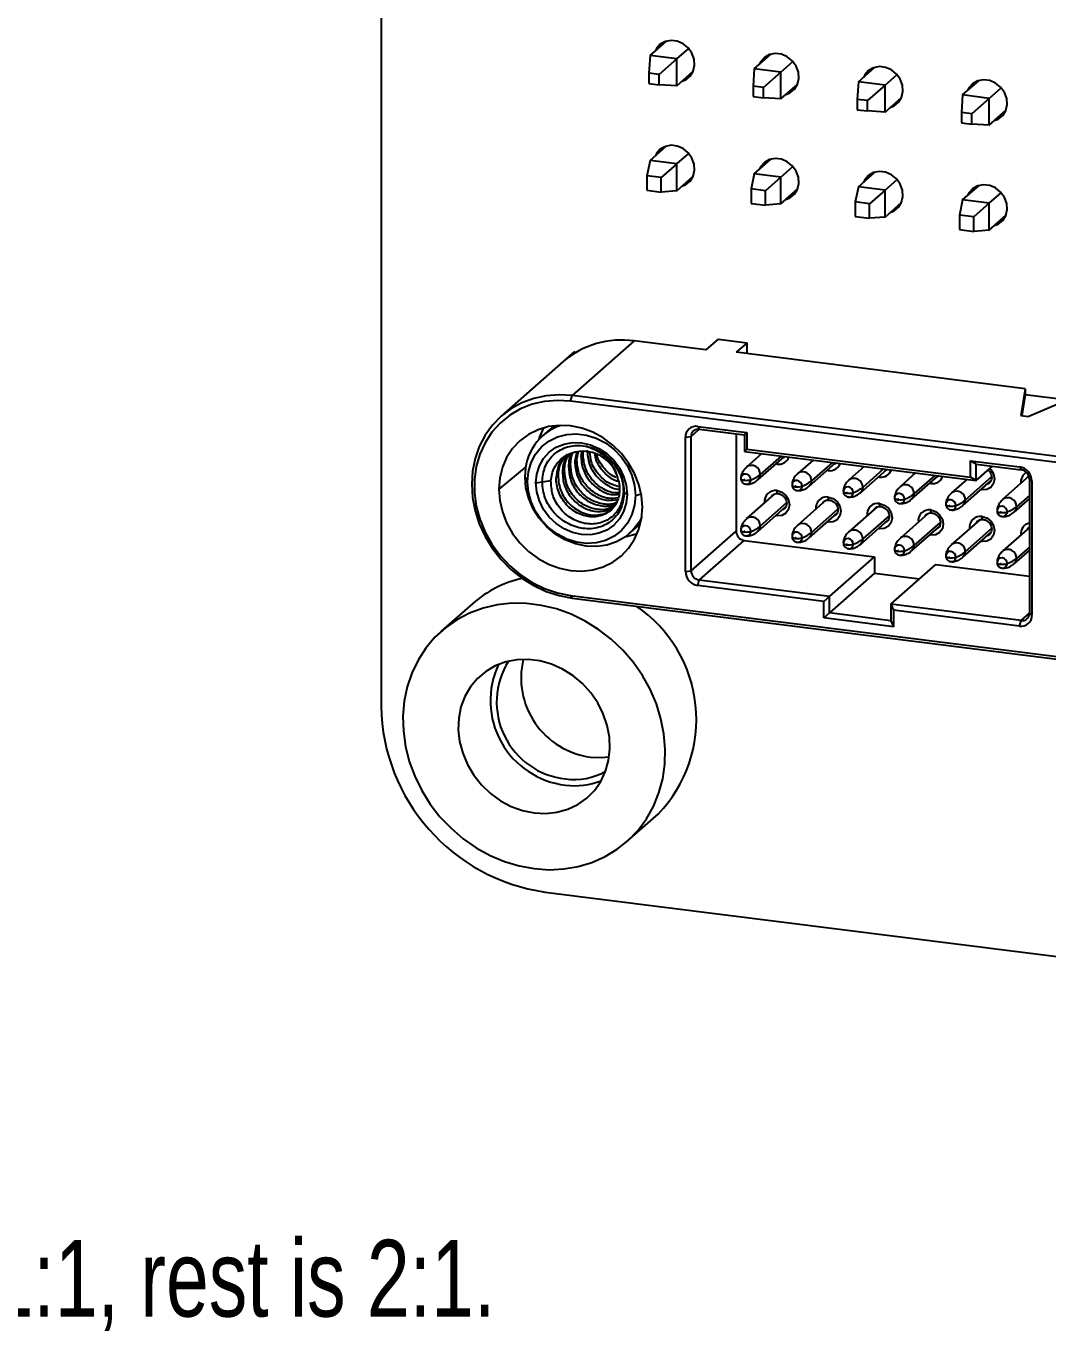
# Model space of a CAD drawing. Header units: millimetres. Extents: x 0 to 205, y 0 to 292.
# Drawn here: x 119.4 to 166, y 67.5 to 127.5 of the extents above; entities that cross this region are included whole.
import ezdxf

# ---------------------------------------------------------------- set-up
doc = ezdxf.new("R2010")
doc.units = ezdxf.units.MM
doc.styles.add('SLDTEXTSTYLE0', font='TXT', dxfattribs={"width": 0.75})

msp = doc.modelspace()

# ---------------------------------------------------------------- linework, layer by layer
at = {"color": 7, "linetype": 'Continuous', "lineweight": 25}
for p, q in [((135.623, 141.688), (135.623, 96.434)), ((147.897, 126.114), (148.652, 126.78)), ((147.897, 126.114), (147.847, 125.315)), ((149.113, 125.961), (147.897, 126.114)), ((149.113, 125.961), (148.314, 125.257)), ((149.113, 125.961), (149.661, 126.444)), ((149.113, 124.735), (149.113, 125.961)), ((152.649, 125.515), (153.404, 126.181)), ((148.314, 125.257), (147.847, 125.315)), ((147.847, 125.315), (147.847, 124.844)), ((149.113, 124.735), (149.868, 125.401)), ((152.649, 125.515), (152.598, 124.717)), ((153.865, 125.362), (152.649, 125.515)), ((153.865, 125.362), (153.066, 124.658)), ((153.865, 125.362), (154.413, 125.846)), ((153.865, 124.136), (153.865, 125.362)), ((157.4, 124.917), (158.156, 125.583)), ((147.847, 124.844), (148.314, 124.785)), ((148.314, 124.785), (148.314, 125.257)), ((149.113, 124.735), (148.314, 124.785)), ((153.066, 124.658), (152.598, 124.717)), ((152.598, 124.717), (152.598, 124.245)), ((153.865, 124.136), (154.62, 124.803)), ((157.4, 124.917), (157.35, 124.118)), ((158.616, 124.763), (157.4, 124.917)), ((158.616, 124.763), (157.818, 124.059)), ((158.616, 124.763), (159.165, 125.247)), ((158.616, 123.538), (158.616, 124.763)), ((162.152, 124.318), (162.908, 124.984)), ((152.598, 124.245), (153.066, 124.186)), ((153.066, 124.186), (153.066, 124.658)), ((153.865, 124.136), (153.066, 124.186)), ((157.818, 124.059), (157.35, 124.118)), ((157.35, 124.118), (157.35, 123.647)), ((158.616, 123.538), (159.372, 124.204)), ((162.152, 124.318), (162.102, 123.519)), ((163.368, 124.165), (162.152, 124.318)), ((163.368, 124.165), (162.57, 123.46)), ((163.368, 124.165), (163.917, 124.648)), ((163.368, 122.939), (163.368, 124.165)), ((157.35, 123.647), (157.818, 123.588)), ((157.818, 123.588), (157.818, 124.059)), ((158.616, 123.538), (157.818, 123.588)), ((162.57, 123.46), (162.102, 123.519)), ((162.102, 123.519), (162.102, 123.048)), ((163.368, 122.939), (164.124, 123.605)), ((162.102, 123.048), (162.57, 122.989)), ((162.57, 122.989), (162.57, 123.46)), ((163.368, 122.939), (162.57, 122.989)), ((147.897, 121.324), (148.652, 121.991)), ((147.897, 121.324), (147.753, 120.632)), ((149.113, 121.171), (147.897, 121.324)), ((149.113, 121.171), (148.408, 120.55)), ((149.113, 121.171), (149.661, 121.655)), ((149.113, 119.946), (149.113, 121.171)), ((152.649, 120.726), (153.404, 121.392)), ((148.408, 120.55), (147.753, 120.632)), ((147.753, 120.632), (147.753, 119.972)), ((148.408, 119.89), (148.408, 120.55)), ((149.113, 119.946), (149.868, 120.612)), ((152.649, 120.726), (152.505, 120.033)), ((153.865, 120.573), (152.649, 120.726)), ((153.865, 120.573), (153.16, 119.951)), ((153.865, 120.573), (154.413, 121.056)), ((153.865, 119.347), (153.865, 120.573)), ((157.4, 120.127), (158.156, 120.793)), ((147.753, 119.972), (148.408, 119.89)), ((149.113, 119.946), (148.408, 119.89)), ((153.16, 119.951), (152.505, 120.033)), ((152.505, 120.033), (152.505, 119.373)), ((153.16, 119.291), (153.16, 119.951)), ((153.865, 119.347), (154.62, 120.013)), ((157.4, 120.127), (157.257, 119.435)), ((158.616, 119.974), (157.4, 120.127)), ((158.616, 119.974), (157.912, 119.352)), ((158.616, 119.974), (159.165, 120.457)), ((158.616, 118.748), (158.616, 119.974)), ((162.152, 119.528), (162.908, 120.195)), ((152.505, 119.373), (153.16, 119.291)), ((153.865, 119.347), (153.16, 119.291)), ((157.912, 119.352), (157.257, 119.435)), ((157.257, 119.435), (157.257, 118.775)), ((157.912, 118.692), (157.912, 119.352)), ((158.616, 118.748), (159.372, 119.414)), ((162.152, 119.528), (162.009, 118.836)), ((163.368, 119.375), (162.152, 119.528)), ((163.368, 119.375), (162.664, 118.754)), ((163.368, 119.375), (163.917, 119.859)), ((163.368, 118.15), (163.368, 119.375)), ((157.257, 118.775), (157.912, 118.692)), ((158.616, 118.748), (157.912, 118.692)), ((162.664, 118.754), (162.009, 118.836)), ((162.009, 118.836), (162.009, 118.176)), ((162.664, 118.094), (162.664, 118.754)), ((163.368, 118.15), (164.124, 118.816)), ((162.009, 118.176), (162.664, 118.094)), ((163.368, 118.15), (162.664, 118.094)), ((147.171, 113.095), (144.343, 110.601)), ((150.445, 112.683), (147.171, 113.095)), ((151.011, 113.181), (150.445, 112.683)), ((151.011, 113.181), (152.32, 113.016)), ((152.32, 113.016), (151.823, 112.578)), ((152.32, 112.515), (152.32, 113.016)), ((143.93, 112.15), (141.102, 109.656)), ((143.963, 112.179), (144.463, 112.62)), ((144.463, 112.544), (144.463, 112.62)), ((165.011, 110.916), (151.823, 112.578)), ((165.011, 110.916), (164.806, 109.697)), ((165.011, 110.916), (165.015, 110.657)), ((144.272, 110.35), (144.343, 110.601)), ((170.557, 107.038), (144.272, 110.35)), ((170.628, 107.289), (144.343, 110.601)), ((165.015, 110.657), (164.853, 109.691)), ((165.015, 110.657), (166.976, 110.41)), ((167.446, 110.609), (165.18, 109.65)), ((164.806, 109.697), (165.18, 109.65)), ((143.515, 109.224), (143.008, 108.777)), ((150.072, 109.195), (152.317, 108.912)), ((150.072, 109.195), (150.142, 109.068)), ((149.51, 108.7), (149.768, 108.738)), ((149.51, 102.571), (149.51, 108.7)), ((149.768, 108.738), (150.142, 109.068)), ((149.768, 102.61), (149.768, 108.738)), ((150.142, 109.068), (152.2, 108.809)), ((151.819, 108.857), (151.819, 104.419)), ((152.2, 108.809), (152.317, 108.912)), ((152.2, 108.809), (152.2, 108.055)), ((152.317, 108.912), (152.317, 108.158)), ((144.554, 108.045), (144.462, 107.616)), ((144.556, 107.699), (144.635, 108.048)), ((144.788, 108.054), (144.745, 107.866)), ((144.745, 107.866), (144.839, 107.948)), ((144.839, 107.948), (144.863, 108.057)), ((152.2, 108.055), (152.317, 108.158)), ((152.2, 108.055), (162.77, 106.723)), ((152.994, 107.955), (152.3, 107.343)), ((152.317, 108.158), (162.513, 106.873)), ((142.229, 107.349), (140.998, 106.331)), ((144.179, 107.367), (144.273, 107.45)), ((144.462, 107.616), (144.556, 107.699)), ((152.816, 106.758), (154.026, 107.825)), ((153.875, 107.844), (152.923, 107.005)), ((153.69, 107.473), (153.637, 107.482)), ((154.031, 107.803), (153.935, 107.745)), ((155.332, 107.66), (154.639, 107.048)), ((155.154, 106.463), (156.364, 107.53)), ((156.213, 107.549), (155.261, 106.71)), ((156.369, 107.508), (156.273, 107.45)), ((157.671, 107.366), (156.977, 106.754)), ((162.513, 107.627), (164.758, 107.344)), ((162.513, 106.873), (162.513, 107.627)), ((162.77, 107.477), (162.513, 107.627)), ((162.77, 107.477), (164.828, 107.218)), ((162.77, 106.723), (162.77, 107.477)), ((162.77, 106.723), (163.519, 107.383)), ((164.758, 107.344), (164.828, 107.218)), ((142.303, 106.665), (142.192, 106.893)), ((142.688, 106.617), (143.377, 106.721)), ((143.614, 106.868), (143.707, 106.951)), ((143.897, 107.118), (143.99, 107.2)), ((156.028, 107.179), (155.976, 107.188)), ((157.493, 106.169), (158.703, 107.236)), ((158.552, 107.255), (157.6, 106.415)), ((158.367, 106.884), (158.314, 106.893)), ((158.708, 107.214), (158.612, 107.155)), ((160.009, 107.071), (159.316, 106.459)), ((159.832, 105.874), (161.041, 106.941)), ((160.89, 106.96), (159.938, 106.121)), ((161.046, 106.919), (160.95, 106.861)), ((162.348, 106.776), (161.654, 106.165)), ((162.17, 105.58), (163.436, 106.696)), ((163.48, 106.887), (162.277, 105.826)), ((162.77, 106.723), (162.513, 106.873)), ((165.182, 106.919), (163.993, 105.87)), ((165.177, 106.941), (165.111, 106.856)), ((165.319, 106.708), (165.202, 106.794)), ((165.202, 106.794), (165.202, 100.666)), ((165.319, 106.708), (165.319, 100.58)), ((146.846, 106.093), (146.683, 106.214)), ((147.23, 106.045), (147.491, 106.116)), ((153.566, 106.102), (152.3, 104.986)), ((153.736, 106.13), (153.734, 106.131)), ((160.705, 106.59), (160.653, 106.599)), ((163.044, 106.295), (162.991, 106.304)), ((163.385, 106.624), (163.289, 106.566)), ((152.816, 104.401), (154.082, 105.518)), ((154.126, 105.709), (152.923, 104.648)), ((153.484, 106.057), (153.419, 105.973)), ((155.904, 105.808), (154.639, 104.691)), ((155.822, 105.762), (155.757, 105.678)), ((156.074, 105.836), (156.073, 105.836)), ((158.243, 105.513), (156.977, 104.397)), ((158.413, 105.541), (158.411, 105.541)), ((164.509, 105.285), (165.202, 105.897)), ((165.202, 106.049), (164.615, 105.531)), ((153.69, 105.116), (153.637, 105.125)), ((154.031, 105.446), (153.935, 105.388)), ((155.154, 104.106), (156.421, 105.223)), ((156.465, 105.414), (155.261, 104.353)), ((156.369, 105.151), (156.273, 105.093)), ((157.493, 103.812), (158.759, 104.929)), ((158.803, 105.12), (157.6, 104.058)), ((158.161, 105.467), (158.096, 105.383)), ((160.581, 105.218), (159.316, 104.102)), ((160.499, 105.173), (160.434, 105.089)), ((160.751, 105.247), (160.75, 105.247)), ((162.92, 104.924), (161.654, 103.808)), ((163.09, 104.952), (163.088, 104.952)), ((146.95, 104.307), (147.457, 104.754)), ((149.768, 102.61), (151.819, 104.419)), ((156.028, 104.822), (155.976, 104.831)), ((158.367, 104.527), (158.314, 104.536)), ((158.708, 104.857), (158.612, 104.798)), ((159.832, 103.517), (161.098, 104.634)), ((161.142, 104.825), (159.938, 103.764)), ((161.046, 104.562), (160.95, 104.504)), ((162.17, 103.223), (163.436, 104.339)), ((163.48, 104.53), (162.277, 103.469)), ((162.838, 104.878), (162.773, 104.794)), ((165.202, 104.58), (163.993, 103.513)), ((165.177, 104.584), (165.111, 104.499)), ((150.142, 102.186), (152.193, 103.994)), ((152.193, 103.994), (158.133, 103.246)), ((160.705, 104.232), (160.653, 104.242)), ((163.044, 103.938), (162.991, 103.947)), ((163.385, 104.267), (163.289, 104.209)), ((165.202, 103.692), (164.615, 103.174)), ((156.082, 101.438), (158.133, 103.246)), ((158.133, 103.246), (158.133, 102.492)), ((164.509, 102.928), (165.202, 103.54)), ((149.51, 102.571), (149.768, 102.61)), ((158.133, 102.492), (156.082, 100.683)), ((158.133, 102.492), (160.191, 102.233)), ((158.888, 101.084), (160.939, 102.893)), ((160.939, 102.893), (165.202, 102.355)), ((150.072, 101.935), (150.142, 102.186)), ((155.824, 101.21), (150.072, 101.935)), ((156.082, 101.438), (150.142, 102.186)), ((144.272, 101.487), (170.557, 98.176)), ((144.272, 101.487), (144.343, 101.361)), ((144.343, 101.361), (170.628, 98.049)), ((156.082, 101.438), (155.824, 101.21)), ((156.082, 100.683), (156.082, 101.438)), ((139.809, 101.116), (138.373, 99.85)), ((155.824, 100.456), (155.824, 101.21)), ((164.828, 100.336), (158.888, 101.084)), ((158.888, 101.084), (159.005, 100.81)), ((158.888, 101.084), (158.888, 100.33)), ((164.758, 100.085), (159.005, 100.81)), ((159.005, 100.81), (159.005, 100.055)), ((156.082, 100.683), (155.824, 100.456)), ((159.005, 100.055), (155.824, 100.456)), ((158.888, 100.33), (156.082, 100.683)), ((158.888, 100.33), (159.005, 100.055)), ((164.758, 100.085), (164.828, 100.336)), ((164.828, 100.336), (165.202, 100.666)), ((165.319, 100.58), (165.202, 100.666)), ((146.84, 90.25), (148.275, 91.516)), ((143.107, 87.948), (178.652, 83.47))]:
    msp.add_line(p, q, dxfattribs=at)
at = {"color": 7, "linetype": 'Continuous', "lineweight": 25, "flags": 128}
for points in [[(149.347, 124.942), (149.527, 125.016), (149.731, 125.181), (149.87, 125.407), (149.932, 125.673), (149.912, 125.956), (149.81, 126.23), (149.636, 126.472), (149.405, 126.659), (149.139, 126.776), (148.86, 126.811), (148.594, 126.762), (148.363, 126.632), (148.19, 126.434), (148.131, 126.321)], [(154.099, 124.343), (154.278, 124.417), (154.483, 124.582), (154.622, 124.808), (154.684, 125.074), (154.663, 125.357), (154.562, 125.632), (154.388, 125.873), (154.157, 126.061), (153.891, 126.177), (153.612, 126.212), (153.346, 126.163), (153.115, 126.034), (152.941, 125.836), (152.883, 125.722)], [(158.851, 123.745), (159.03, 123.818), (159.235, 123.984), (159.374, 124.209), (159.436, 124.476), (159.415, 124.759), (159.314, 125.033), (159.14, 125.275), (158.909, 125.462), (158.643, 125.578), (158.364, 125.613), (158.098, 125.564), (157.867, 125.435), (157.693, 125.237), (157.635, 125.123)], [(163.603, 123.146), (163.782, 123.22), (163.987, 123.385), (164.126, 123.611), (164.188, 123.877), (164.167, 124.16), (164.065, 124.434), (163.892, 124.676), (163.661, 124.863), (163.395, 124.98), (163.116, 125.015), (162.849, 124.966), (162.619, 124.836), (162.445, 124.638), (162.387, 124.525)], [(149.347, 120.152), (149.527, 120.226), (149.731, 120.392), (149.87, 120.617), (149.932, 120.884), (149.912, 121.166), (149.81, 121.441), (149.636, 121.682), (149.405, 121.87), (149.139, 121.986), (148.86, 122.021), (148.594, 121.972), (148.363, 121.843), (148.19, 121.645), (148.131, 121.531)], [(154.099, 119.554), (154.278, 119.627), (154.483, 119.793), (154.622, 120.019), (154.684, 120.285), (154.663, 120.568), (154.562, 120.842), (154.388, 121.084), (154.157, 121.271), (153.891, 121.388), (153.612, 121.423), (153.346, 121.373), (153.115, 121.244), (152.941, 121.046), (152.883, 120.933)], [(158.851, 118.955), (159.03, 119.029), (159.235, 119.194), (159.374, 119.42), (159.436, 119.686), (159.415, 119.969), (159.314, 120.243), (159.14, 120.485), (158.909, 120.672), (158.643, 120.789), (158.364, 120.824), (158.098, 120.775), (157.867, 120.645), (157.693, 120.448), (157.635, 120.334)], [(163.603, 118.356), (163.782, 118.43), (163.987, 118.595), (164.126, 118.821), (164.188, 119.087), (164.167, 119.37), (164.065, 119.645), (163.892, 119.886), (163.661, 120.074), (163.395, 120.19), (163.116, 120.225), (162.849, 120.176), (162.619, 120.047), (162.445, 119.849), (162.387, 119.735)], [(144.343, 110.601), (143.744, 110.636), (143.156, 110.593), (142.589, 110.47), (142.051, 110.27), (141.552, 109.997), (141.102, 109.656), (140.706, 109.251), (140.373, 108.791), (140.108, 108.282), (139.915, 107.734), (139.798, 107.156), (139.759, 106.558), (139.798, 105.95), (139.915, 105.343), (140.108, 104.746), (140.373, 104.171), (140.706, 103.627), (141.102, 103.122), (141.552, 102.667), (142.051, 102.269), (142.589, 101.934), (143.156, 101.668), (143.744, 101.476), (144.343, 101.361)], [(144.272, 110.35), (143.673, 110.384), (143.086, 110.335), (142.52, 110.203), (141.988, 109.992), (141.497, 109.705), (141.059, 109.348), (140.68, 108.926), (140.368, 108.449), (140.129, 107.924), (139.968, 107.362), (139.886, 106.773), (139.886, 106.169), (139.968, 105.559), (140.129, 104.956), (140.368, 104.372), (140.68, 103.816), (141.059, 103.299), (141.497, 102.831), (141.988, 102.42), (142.52, 102.075), (143.086, 101.801), (143.673, 101.604), (144.272, 101.487)], [(147.546, 105.506), (147.506, 106.027), (147.386, 106.546), (147.189, 107.049), (146.921, 107.524), (146.587, 107.96), (146.196, 108.346), (145.758, 108.671), (145.284, 108.929), (144.784, 109.113), (144.272, 109.218), (143.76, 109.242), (143.26, 109.184), (142.786, 109.046), (142.348, 108.83), (141.957, 108.543), (141.623, 108.192), (141.355, 107.784), (141.158, 107.33), (141.038, 106.842), (140.998, 106.331)], [(142.838, 108.611), (142.874, 108.724), (143.048, 109.133)], [(142.303, 106.665), (142.345, 107.116), (142.47, 107.541), (142.672, 107.926), (142.946, 108.257), (143.282, 108.523), (143.669, 108.716), (144.093, 108.828), (144.54, 108.856), (144.994, 108.799), (145.441, 108.658), (145.865, 108.439), (146.252, 108.149), (146.588, 107.798), (146.861, 107.398), (147.064, 106.962), (147.189, 106.506), (147.23, 106.045)], [(142.688, 106.617), (142.728, 107.021), (142.846, 107.399), (143.038, 107.737), (143.297, 108.022), (143.612, 108.243), (143.971, 108.392), (144.361, 108.462), (144.767, 108.451), (145.173, 108.359), (145.563, 108.191), (145.922, 107.952), (146.237, 107.652), (146.496, 107.302), (146.688, 106.915), (146.806, 106.507), (146.846, 106.093)], [(153.693, 107.531), (153.691, 107.511), (153.69, 107.473)], [(147.515, 105.055), (147.393, 104.833), (147.114, 104.467), (146.771, 104.164), (146.373, 103.933), (145.932, 103.782), (145.463, 103.714), (144.979, 103.732), (144.495, 103.836), (144.026, 104.022), (143.585, 104.284), (143.187, 104.616), (142.844, 105.005), (142.565, 105.441), (142.36, 105.911), (142.234, 106.4), (142.192, 106.893)], [(152.494, 106.763), (152.477, 106.854), (152.427, 106.935), (152.353, 106.995), (152.265, 107.023), (152.177, 107.017), (152.103, 106.976), (152.053, 106.907), (152.036, 106.821)], [(152.036, 106.821), (152.038, 106.809), (152.045, 106.797), (152.058, 106.785), (152.075, 106.774), (152.098, 106.764), (152.124, 106.755), (152.153, 106.747), (152.186, 106.741)], [(152.223, 106.737), (152.222, 106.744), (152.218, 106.751), (152.212, 106.755), (152.205, 106.758), (152.197, 106.757), (152.191, 106.754), (152.187, 106.748), (152.186, 106.741)], [(152.223, 106.737), (152.222, 106.73), (152.218, 106.724), (152.212, 106.721), (152.205, 106.72), (152.197, 106.722), (152.191, 106.727), (152.187, 106.734), (152.186, 106.741)], [(152.923, 107.005), (152.895, 106.867), (152.817, 106.759)], [(154.833, 106.469), (154.815, 106.559), (154.766, 106.641), (154.691, 106.7), (154.604, 106.729), (154.516, 106.722), (154.442, 106.681), (154.392, 106.613), (154.374, 106.527)], [(155.261, 106.71), (155.234, 106.573), (155.156, 106.464)], [(156.031, 107.237), (156.029, 107.217), (156.028, 107.179)], [(158.37, 106.942), (158.368, 106.922), (158.367, 106.884)], [(163.398, 107.276), (163.447, 107.226), (163.571, 107.024), (163.614, 106.798), (163.571, 106.584), (163.447, 106.413), (163.262, 106.311), (163.044, 106.295)], [(140.998, 106.331), (141.038, 105.81), (141.158, 105.291), (141.355, 104.788), (141.623, 104.313), (141.957, 103.877), (142.348, 103.491), (142.786, 103.166), (143.26, 102.908), (143.76, 102.724), (144.272, 102.619), (144.784, 102.595), (145.284, 102.653), (145.758, 102.791), (146.196, 103.006), (146.587, 103.293), (146.921, 103.645), (147.189, 104.053), (147.386, 104.506), (147.506, 104.995), (147.546, 105.506)], [(147.23, 106.045), (147.189, 105.594), (147.064, 105.169), (146.861, 104.784), (146.588, 104.453), (146.252, 104.186), (145.865, 103.994), (145.441, 103.882), (144.994, 103.854), (144.54, 103.911), (144.093, 104.052), (143.669, 104.271), (143.282, 104.561), (142.946, 104.912), (142.672, 105.312), (142.47, 105.747), (142.345, 106.204), (142.303, 106.665)], [(146.846, 106.093), (146.806, 105.689), (146.688, 105.311), (146.496, 104.973), (146.237, 104.688), (145.922, 104.467), (145.563, 104.318), (145.173, 104.248), (144.767, 104.259), (144.361, 104.35), (143.971, 104.519), (143.612, 104.758), (143.297, 105.058), (143.038, 105.408), (142.846, 105.795), (142.728, 106.203), (142.688, 106.617)], [(153.69, 106.267), (153.908, 106.195), (154.093, 106.047), (154.217, 105.845), (154.26, 105.62), (154.217, 105.405), (154.093, 105.234), (153.908, 105.133), (153.69, 105.116)], [(153.734, 106.131), (153.733, 106.131), (153.721, 106.138), (153.71, 106.152), (153.701, 106.172), (153.695, 106.199), (153.691, 106.231), (153.69, 106.267)], [(154.374, 106.527), (154.376, 106.514), (154.384, 106.502), (154.397, 106.49), (154.414, 106.479), (154.436, 106.469), (154.462, 106.46), (154.492, 106.453), (154.524, 106.447)], [(154.562, 106.442), (154.56, 106.449), (154.556, 106.456), (154.55, 106.461), (154.543, 106.463), (154.536, 106.463), (154.53, 106.459), (154.526, 106.454), (154.524, 106.447)], [(154.562, 106.442), (154.56, 106.435), (154.556, 106.429), (154.55, 106.426), (154.543, 106.425), (154.536, 106.428), (154.53, 106.433), (154.526, 106.439), (154.524, 106.447)], [(157.171, 106.174), (157.154, 106.265), (157.104, 106.346), (157.03, 106.405), (156.942, 106.434), (156.854, 106.428), (156.78, 106.387), (156.73, 106.318), (156.713, 106.232)], [(156.713, 106.232), (156.715, 106.219), (156.722, 106.207), (156.735, 106.196), (156.753, 106.185), (156.775, 106.175), (156.801, 106.166), (156.83, 106.158), (156.863, 106.152)], [(156.9, 106.147), (156.899, 106.155), (156.895, 106.161), (156.889, 106.166), (156.882, 106.169), (156.875, 106.168), (156.868, 106.165), (156.864, 106.159), (156.863, 106.152)], [(156.9, 106.147), (156.899, 106.14), (156.895, 106.135), (156.889, 106.131), (156.882, 106.131), (156.875, 106.133), (156.868, 106.138), (156.864, 106.145), (156.863, 106.152)], [(157.6, 106.415), (157.572, 106.278), (157.494, 106.17)], [(159.51, 105.879), (159.493, 105.97), (159.443, 106.051), (159.368, 106.111), (159.281, 106.139), (159.193, 106.133), (159.119, 106.092), (159.069, 106.023), (159.051, 105.937)], [(159.938, 106.121), (159.911, 105.983), (159.833, 105.875)], [(160.708, 106.647), (160.707, 106.628), (160.705, 106.59)], [(163.047, 106.353), (163.045, 106.333), (163.044, 106.295)], [(156.028, 105.972), (156.246, 105.901), (156.432, 105.753), (156.555, 105.551), (156.599, 105.325), (156.555, 105.11), (156.432, 104.939), (156.246, 104.838), (156.028, 104.822)], [(156.073, 105.836), (156.072, 105.836), (156.06, 105.843), (156.049, 105.857), (156.04, 105.878), (156.033, 105.905), (156.029, 105.936), (156.028, 105.972)], [(158.367, 105.677), (158.585, 105.606), (158.77, 105.458), (158.894, 105.256), (158.937, 105.03), (158.894, 104.816), (158.77, 104.645), (158.585, 104.543), (158.367, 104.527)], [(158.411, 105.541), (158.41, 105.542), (158.398, 105.548), (158.387, 105.562), (158.379, 105.583), (158.372, 105.61), (158.368, 105.642), (158.367, 105.677)], [(159.051, 105.937), (159.054, 105.925), (159.061, 105.913), (159.074, 105.901), (159.091, 105.89), (159.113, 105.88), (159.139, 105.871), (159.169, 105.863), (159.202, 105.857)], [(159.239, 105.853), (159.238, 105.86), (159.233, 105.867), (159.227, 105.872), (159.22, 105.874), (159.213, 105.873), (159.207, 105.87), (159.203, 105.864), (159.202, 105.857)], [(159.239, 105.853), (159.238, 105.846), (159.233, 105.84), (159.227, 105.837), (159.22, 105.836), (159.213, 105.839), (159.207, 105.843), (159.203, 105.85), (159.202, 105.857)], [(161.848, 105.585), (161.831, 105.675), (161.781, 105.757), (161.707, 105.816), (161.619, 105.845), (161.531, 105.838), (161.457, 105.798), (161.407, 105.729), (161.39, 105.643)], [(161.39, 105.643), (161.392, 105.63), (161.4, 105.618), (161.412, 105.606), (161.43, 105.595), (161.452, 105.585), (161.478, 105.576), (161.507, 105.569), (161.54, 105.563)], [(161.577, 105.558), (161.576, 105.565), (161.572, 105.572), (161.566, 105.577), (161.559, 105.579), (161.552, 105.579), (161.546, 105.575), (161.541, 105.57), (161.54, 105.563)], [(161.577, 105.558), (161.576, 105.551), (161.572, 105.545), (161.566, 105.542), (161.559, 105.542), (161.552, 105.544), (161.546, 105.549), (161.541, 105.555), (161.54, 105.563)], [(162.277, 105.826), (162.249, 105.689), (162.171, 105.581)], [(164.187, 105.29), (164.17, 105.381), (164.12, 105.462), (164.045, 105.522), (163.958, 105.55), (163.87, 105.544), (163.796, 105.503), (163.746, 105.434), (163.729, 105.348)], [(164.615, 105.531), (164.588, 105.394), (164.51, 105.286)], [(153.693, 105.174), (153.691, 105.154), (153.69, 105.116)], [(160.705, 105.383), (160.924, 105.311), (161.109, 105.163), (161.232, 104.961), (161.276, 104.736), (161.232, 104.521), (161.109, 104.35), (160.924, 104.249), (160.705, 104.232)], [(160.75, 105.247), (160.749, 105.247), (160.737, 105.254), (160.726, 105.268), (160.717, 105.288), (160.711, 105.315), (160.707, 105.347), (160.705, 105.383)], [(163.044, 105.088), (163.262, 105.017), (163.447, 104.869), (163.571, 104.667), (163.614, 104.441), (163.571, 104.226), (163.447, 104.055), (163.262, 103.954), (163.044, 103.938)], [(163.088, 104.952), (163.087, 104.952), (163.075, 104.959), (163.064, 104.973), (163.056, 104.994), (163.049, 105.021), (163.045, 105.053), (163.044, 105.088)], [(163.729, 105.348), (163.731, 105.336), (163.738, 105.323), (163.751, 105.312), (163.768, 105.301), (163.79, 105.291), (163.816, 105.282), (163.846, 105.274), (163.879, 105.268)], [(163.916, 105.263), (163.915, 105.271), (163.911, 105.277), (163.904, 105.282), (163.897, 105.285), (163.89, 105.284), (163.884, 105.281), (163.88, 105.275), (163.879, 105.268)], [(163.916, 105.263), (163.915, 105.256), (163.911, 105.251), (163.904, 105.247), (163.897, 105.247), (163.89, 105.249), (163.884, 105.254), (163.88, 105.261), (163.879, 105.268)], [(146.764, 104.159), (146.881, 104.18), (147.308, 104.302)], [(152.494, 104.406), (152.477, 104.497), (152.427, 104.578), (152.353, 104.638), (152.265, 104.666), (152.177, 104.66), (152.103, 104.619), (152.053, 104.55), (152.036, 104.464)], [(152.036, 104.464), (152.038, 104.452), (152.045, 104.44), (152.058, 104.428), (152.075, 104.417), (152.098, 104.407), (152.124, 104.398), (152.153, 104.39), (152.186, 104.384)], [(152.223, 104.38), (152.222, 104.387), (152.218, 104.394), (152.212, 104.398), (152.205, 104.401), (152.197, 104.4), (152.191, 104.397), (152.187, 104.391), (152.186, 104.384)], [(152.223, 104.38), (152.222, 104.373), (152.218, 104.367), (152.212, 104.364), (152.205, 104.363), (152.197, 104.365), (152.191, 104.37), (152.187, 104.377), (152.186, 104.384)], [(152.923, 104.648), (152.895, 104.51), (152.817, 104.402)], [(154.833, 104.112), (154.815, 104.202), (154.766, 104.284), (154.691, 104.343), (154.604, 104.372), (154.516, 104.365), (154.442, 104.324), (154.392, 104.256), (154.374, 104.169)], [(155.261, 104.353), (155.234, 104.216), (155.156, 104.107)], [(156.031, 104.88), (156.029, 104.86), (156.028, 104.822)], [(158.37, 104.585), (158.368, 104.565), (158.367, 104.527)], [(160.708, 104.29), (160.707, 104.27), (160.705, 104.232)], [(154.374, 104.169), (154.376, 104.157), (154.384, 104.145), (154.397, 104.133), (154.414, 104.122), (154.436, 104.112), (154.462, 104.103), (154.492, 104.096), (154.524, 104.09)], [(154.562, 104.085), (154.56, 104.092), (154.556, 104.099), (154.55, 104.104), (154.543, 104.106), (154.536, 104.106), (154.53, 104.102), (154.526, 104.097), (154.524, 104.09)], [(154.562, 104.085), (154.56, 104.078), (154.556, 104.072), (154.55, 104.069), (154.543, 104.068), (154.536, 104.071), (154.53, 104.076), (154.526, 104.082), (154.524, 104.09)], [(157.171, 103.817), (157.154, 103.908), (157.104, 103.989), (157.03, 104.048), (156.942, 104.077), (156.854, 104.071), (156.78, 104.03), (156.73, 103.961), (156.713, 103.875)], [(156.713, 103.875), (156.715, 103.862), (156.722, 103.85), (156.735, 103.839), (156.753, 103.828), (156.775, 103.818), (156.801, 103.809), (156.83, 103.801), (156.863, 103.795)], [(156.9, 103.79), (156.899, 103.798), (156.895, 103.804), (156.889, 103.809), (156.882, 103.812), (156.875, 103.811), (156.868, 103.808), (156.864, 103.802), (156.863, 103.795)], [(156.9, 103.79), (156.899, 103.783), (156.895, 103.778), (156.889, 103.774), (156.882, 103.774), (156.875, 103.776), (156.868, 103.781), (156.864, 103.788), (156.863, 103.795)], [(157.6, 104.058), (157.572, 103.921), (157.494, 103.813)], [(159.51, 103.522), (159.493, 103.613), (159.443, 103.694), (159.368, 103.754), (159.281, 103.782), (159.193, 103.776), (159.119, 103.735), (159.069, 103.666), (159.051, 103.58)], [(159.938, 103.764), (159.911, 103.626), (159.833, 103.518)], [(163.047, 103.996), (163.045, 103.976), (163.044, 103.938)], [(159.051, 103.58), (159.054, 103.568), (159.061, 103.556), (159.074, 103.544), (159.091, 103.533), (159.113, 103.523), (159.139, 103.514), (159.169, 103.506), (159.202, 103.5)], [(159.239, 103.496), (159.238, 103.503), (159.233, 103.51), (159.227, 103.515), (159.22, 103.517), (159.213, 103.516), (159.207, 103.513), (159.203, 103.507), (159.202, 103.5)], [(159.239, 103.496), (159.238, 103.489), (159.233, 103.483), (159.227, 103.48), (159.22, 103.479), (159.213, 103.482), (159.207, 103.486), (159.203, 103.493), (159.202, 103.5)], [(161.848, 103.228), (161.831, 103.318), (161.781, 103.4), (161.707, 103.459), (161.619, 103.488), (161.531, 103.481), (161.457, 103.441), (161.407, 103.372), (161.39, 103.286)], [(161.39, 103.286), (161.392, 103.273), (161.4, 103.261), (161.412, 103.249), (161.43, 103.238), (161.452, 103.228), (161.478, 103.219), (161.507, 103.212), (161.54, 103.206)], [(161.577, 103.201), (161.576, 103.208), (161.572, 103.215), (161.566, 103.22), (161.559, 103.222), (161.552, 103.222), (161.546, 103.218), (161.541, 103.213), (161.54, 103.206)], [(161.577, 103.201), (161.576, 103.194), (161.572, 103.188), (161.566, 103.185), (161.559, 103.185), (161.552, 103.187), (161.546, 103.192), (161.541, 103.198), (161.54, 103.206)], [(162.277, 103.469), (162.249, 103.332), (162.171, 103.223)], [(164.187, 102.933), (164.17, 103.024), (164.12, 103.105), (164.045, 103.165), (163.958, 103.193), (163.87, 103.187), (163.796, 103.146), (163.746, 103.077), (163.729, 102.991)], [(164.615, 103.174), (164.588, 103.037), (164.51, 102.929)], [(163.729, 102.991), (163.731, 102.979), (163.738, 102.966), (163.751, 102.955), (163.768, 102.944), (163.79, 102.934), (163.816, 102.925), (163.846, 102.917), (163.879, 102.911)], [(163.916, 102.906), (163.915, 102.914), (163.911, 102.92), (163.904, 102.925), (163.897, 102.928), (163.89, 102.927), (163.884, 102.924), (163.88, 102.918), (163.879, 102.911)], [(163.916, 102.906), (163.915, 102.899), (163.911, 102.894), (163.904, 102.89), (163.897, 102.89), (163.89, 102.892), (163.884, 102.897), (163.88, 102.904), (163.879, 102.911)], [(142.607, 89.016), (143.289, 88.969), (143.962, 89.002), (144.618, 89.113), (145.248, 89.302), (145.843, 89.566), (146.396, 89.901), (146.9, 90.304), (147.347, 90.768), (147.733, 91.288), (148.052, 91.857), (148.3, 92.468), (148.474, 93.112), (148.571, 93.782), (148.591, 94.468), (148.532, 95.162), (148.396, 95.854), (148.185, 96.536), (147.901, 97.199), (147.548, 97.833), (147.131, 98.431), (146.655, 98.985), (146.125, 99.488), (145.55, 99.933), (144.937, 100.314), (144.293, 100.627), (143.627, 100.867), (142.948, 101.031), (142.265, 101.117), (141.586, 101.124), (140.92, 101.052), (140.276, 100.901), (139.663, 100.675), (139.088, 100.375), (138.558, 100.005), (138.082, 99.571), (137.665, 99.078), (137.312, 98.533), (137.028, 97.942), (136.817, 97.313), (136.681, 96.655), (136.622, 95.976), (136.642, 95.285), (136.739, 94.591), (136.913, 93.903), (137.161, 93.229), (137.48, 92.58), (137.866, 91.962), (138.313, 91.385), (138.817, 90.856), (139.37, 90.381), (139.965, 89.968), (140.595, 89.62), (141.251, 89.343), (141.924, 89.141), (142.607, 89.016)], [(142.607, 91.561), (143.135, 91.536), (143.651, 91.592), (144.142, 91.73), (144.598, 91.946), (145.007, 92.234), (145.359, 92.588), (145.647, 93), (145.864, 93.46), (146.004, 93.958), (146.065, 94.48), (146.045, 95.017), (145.944, 95.554), (145.765, 96.079), (145.512, 96.58), (145.19, 97.045), (144.809, 97.464), (144.375, 97.825), (143.9, 98.122), (143.395, 98.347), (142.871, 98.495), (142.342, 98.561), (141.818, 98.546), (141.313, 98.448), (140.838, 98.271), (140.404, 98.018), (140.023, 97.696), (139.701, 97.312), (139.448, 96.875), (139.269, 96.395), (139.168, 95.883), (139.148, 95.352), (139.209, 94.814), (139.349, 94.281), (139.566, 93.766), (139.854, 93.282), (140.207, 92.839), (140.615, 92.447), (141.071, 92.117), (141.562, 91.856), (142.078, 91.669), (142.607, 91.561)], [(145.173, 94.108), (145.671, 94.085), (146.032, 94.119)]]:
    msp.add_lwpolyline(points, dxfattribs=at)
at = {"color": 7, "linetype": 'Continuous', "lineweight": 25}
for centre, radius, start, end in [((146.591, 109.054), 4.083, 81.8309, 130.67189), ((144.598, 106.965), 2.408, 108.83181, 181.6984), ((149.999, 108.712), 0.488, 81.39863, 181.42061), ((150.094, 108.747), 0.326, 81.39863, 181.42061), ((144.844, 106.423), 1.636, 11.19531, 123.88358), ((152.527, 107.02), 0.396, 357.83198, 124.89403), ((153.766, 107.96), 0.492, 261.09609, 340.94947), ((156.104, 107.665), 0.492, 261.09609, 340.94947), ((164.664, 106.696), 0.655, 1.05871, 81.76054), ((152.298, 107.37), 0.637, 263.31161, 287.98039), ((152.295, 106.758), 0.199, 263.90038, 1.47461), ((152.007, 108.13), 1.451, 289.62326, 309.13714), ((154.866, 106.725), 0.396, 357.83198, 124.89403), ((154.346, 107.835), 1.451, 289.62326, 309.13714), ((157.205, 106.43), 0.396, 357.83198, 124.89403), ((158.443, 107.371), 0.492, 261.09609, 340.94947), ((160.781, 107.076), 0.492, 261.09609, 340.94947), ((165.319, 106.653), 0.508, 119.09963, 186.63875), ((164.766, 106.786), 0.437, 1.05871, 81.76054), ((153.62, 105.769), 0.502, 82.01707, 186.76193), ((154.636, 107.075), 0.637, 263.31161, 287.98039), ((154.634, 106.464), 0.199, 263.90038, 1.47461), ((156.975, 106.78), 0.637, 263.31161, 287.98039), ((156.972, 106.169), 0.199, 263.90038, 1.47461), ((156.684, 107.54), 1.451, 289.62326, 309.13714), ((159.543, 106.136), 0.396, 357.83198, 124.89403), ((159.023, 107.246), 1.451, 289.62326, 309.13714), ((161.882, 105.841), 0.396, 357.83198, 124.89403), ((155.958, 105.475), 0.502, 82.01707, 186.76193), ((158.297, 105.18), 0.502, 82.01707, 186.76193), ((159.313, 106.486), 0.637, 263.31161, 287.98039), ((159.311, 105.874), 0.199, 263.90038, 1.47461), ((161.652, 106.191), 0.637, 263.31161, 287.98039), ((161.649, 105.58), 0.199, 263.90038, 1.47461), ((161.361, 106.951), 1.451, 289.62326, 309.13714), ((164.22, 105.546), 0.396, 357.83198, 124.89403), ((163.7, 106.657), 1.451, 289.62326, 309.13714), ((152.527, 104.663), 0.396, 357.83198, 124.89403), ((160.635, 104.886), 0.502, 82.01707, 186.76193), ((162.974, 104.591), 0.502, 82.01707, 186.76193), ((163.99, 105.897), 0.637, 263.31161, 287.98039), ((163.988, 105.285), 0.199, 263.90038, 1.47461), ((152.255, 104.427), 0.437, 181.05871, 261.76054), ((152.298, 105.013), 0.637, 263.31161, 287.98039), ((152.295, 104.401), 0.199, 263.90038, 1.47461), ((152.007, 105.773), 1.451, 289.62326, 309.13714), ((154.866, 104.368), 0.396, 357.83198, 124.89403), ((154.346, 105.478), 1.451, 289.62326, 309.13714), ((157.205, 104.073), 0.396, 357.83198, 124.89403), ((165.311, 104.298), 0.5, 102.47803, 187.01958), ((154.636, 104.718), 0.637, 263.31161, 287.98039), ((154.634, 104.107), 0.199, 263.90038, 1.47461), ((156.975, 104.423), 0.637, 263.31161, 287.98039), ((156.972, 103.812), 0.199, 263.90038, 1.47461), ((156.684, 105.183), 1.451, 289.62326, 309.13714), ((159.543, 103.779), 0.396, 357.83198, 124.89403), ((159.023, 104.889), 1.451, 289.62326, 309.13714), ((161.882, 103.484), 0.396, 357.83198, 124.89403), ((159.313, 104.129), 0.637, 263.31161, 287.98039), ((159.311, 103.517), 0.199, 263.90038, 1.47461), ((161.652, 103.834), 0.637, 263.31161, 287.98039), ((161.649, 103.223), 0.199, 263.90038, 1.47461), ((161.361, 104.594), 1.451, 289.62326, 309.13714), ((164.22, 103.189), 0.396, 357.83198, 124.89403), ((163.7, 104.3), 1.451, 289.62326, 309.13714), ((150.165, 102.584), 0.655, 181.05871, 261.76054), ((150.205, 102.618), 0.437, 181.05871, 261.76054), ((163.99, 103.54), 0.637, 263.31161, 287.98039), ((163.988, 102.928), 0.199, 263.90038, 1.47461), ((143.171, 97.284), 5.097, 102.54701, 131.26688), ((143.782, 95.83), 6.229, 316.16197, 55.97545), ((164.831, 100.568), 0.488, 261.39863, 1.42061), ((164.877, 100.658), 0.326, 261.39863, 1.42061), ((144.49, 96.679), 3.877, 154.69656, 263.36807), ((144.42, 96.612), 3.522, 147.96418, 263.83656), ((145.658, 97.721), 3.646, 166.62394, 262.36381), ((144.352, 96.59), 8.731, 181.02367, 261.79557), ((144.437, 95.981), 2.898, 262.16458, 299.47884), ((144.47, 95.994), 3.195, 262.29543, 291.93325)]:
    msp.add_arc(centre, radius, start, end, dxfattribs=at)
for points in [[(142.975, 106.66), (143.003, 106.903), (143.059, 107.39), (143.492, 107.963), (144.11, 108.305), (144.846, 108.359), (145.581, 108.119), (146.2, 107.622), (146.632, 106.94), (146.689, 106.439), (146.717, 106.189)], [(144.969, 108.291), (145.09, 108.26), (145.334, 108.199), (145.678, 108.02), (145.995, 107.787), (146.167, 107.589), (146.253, 107.49)], [(146.449, 106.741), (146.472, 106.635), (146.52, 106.422), (146.505, 106.107), (146.427, 105.812), (146.284, 105.552), (146.084, 105.337), (145.838, 105.178), (145.555, 105.083), (145.249, 105.056), (144.935, 105.098), (144.626, 105.209), (144.338, 105.383), (144.083, 105.613), (143.873, 105.89), (143.72, 106.201), (143.624, 106.532), (143.617, 106.756), (143.614, 106.868)], [(146.717, 106.189), (146.689, 105.946), (146.632, 105.459), (146.2, 104.886), (145.581, 104.544), (144.846, 104.49), (144.11, 104.73), (143.492, 105.227), (143.059, 105.909), (143.003, 106.41), (142.975, 106.66)]]:
    msp.add_open_spline(points, degree=3, dxfattribs=at)
for points, knots in [([(144.107, 107.911), (144.044, 107.86), (143.862, 107.712), (143.674, 107.349), (143.634, 107.028), (143.614, 106.868)], [0, 0, 0, 0, 0.205811, 0.602906, 1, 1, 1, 1]), ([(143.707, 106.951), (143.732, 107.157), (143.779, 107.536), (144.022, 107.809), (144.133, 107.934)], [0, 0, 0, 0, 0.542729, 1, 1, 1, 1]), ([(144.18, 107.908), (144.125, 107.842), (143.944, 107.626), (143.916, 107.327), (143.897, 107.118)], [0, 0, 0, 0, 0.3017795, 1, 1, 1, 1]), ([(143.99, 107.2), (144.008, 107.41), (144.03, 107.686), (144.193, 107.886), (144.232, 107.934)], [0, 0, 0, 0, 0.7614405, 1, 1, 1, 1]), ([(144.338, 107.988), (144.329, 107.977), (144.203, 107.81), (144.191, 107.581), (144.179, 107.367)], [0, 0, 0, 0, 0.067856, 1, 1, 1, 1]), ([(144.273, 107.45), (144.282, 107.65), (144.291, 107.859), (144.4, 108.016), (144.404, 108.021)], [0, 0, 0, 0, 0.963521, 1, 1, 1, 1]), ([(146.497, 106.175), (146.427, 106.168), (146.17, 106.142), (145.705, 106.345), (145.223, 106.752), (144.889, 107.324), (144.856, 107.74), (144.839, 107.948)], [0, 0, 0, 0, 0.085419, 0.314064, 0.542709, 0.771355, 1, 1, 1, 1]), ([(146.449, 106.741), (146.41, 106.9), (146.33, 107.226), (146.006, 107.684), (145.547, 108.077), (145.165, 108.218), (144.969, 108.291)], [0, 0, 0, 0, 0.231529, 0.475349, 0.731495, 1, 1, 1, 1]), ([(145.028, 108.115), (145.045, 107.907), (145.079, 107.491), (145.413, 106.917), (145.894, 106.519), (146.297, 106.321), (146.493, 106.332), (146.502, 106.333)], [0, 0, 0, 0, 0.247055, 0.494111, 0.741166, 0.988222, 1, 1, 1, 1]), ([(146.503, 106.438), (146.333, 106.486), (145.969, 106.588), (145.508, 107.008), (145.196, 107.517), (145.163, 107.874), (145.149, 108.022)], [0, 0, 0, 0, 0.2452812, 0.5232566, 0.801232, 1, 1, 1, 1]), ([(145.379, 107.937), (145.386, 107.874), (145.419, 107.603), (145.705, 107.181), (146.079, 106.809), (146.35, 106.725), (146.43, 106.701)], [0, 0, 0, 0, 0.112085, 0.479449, 0.846813, 1, 1, 1, 1]), ([(146.33, 106.878), (146.323, 106.88), (146.121, 106.945), (145.806, 107.273), (145.513, 107.644), (145.474, 107.874), (145.469, 107.903)], [0, 0, 0, 0, 0.017985, 0.476037, 0.934089, 1, 1, 1, 1]), ([(143.377, 106.721), (143.39, 106.827), (143.416, 107.04), (143.535, 107.33), (143.703, 107.586), (143.855, 107.717), (143.931, 107.781)], [0, 0, 0, 0, 0.253681, 0.504908, 0.753681, 1, 1, 1, 1]), ([(144.179, 107.367), (144.196, 107.159), (144.23, 106.742), (144.563, 106.173), (145.049, 105.751), (145.622, 105.553), (146.09, 105.541), (146.295, 105.664), (146.346, 105.694)], [0, 0, 0, 0, 0.187707, 0.375414, 0.563121, 0.750828, 0.938536, 1, 1, 1, 1]), ([(146.382, 105.746), (146.35, 105.727), (146.162, 105.618), (145.714, 105.637), (145.143, 105.833), (144.657, 106.256), (144.324, 106.824), (144.29, 107.241), (144.273, 107.45)], [0, 0, 0, 0, 0.039887, 0.231909, 0.423932, 0.615955, 0.807977, 1, 1, 1, 1]), ([(144.462, 107.616), (144.479, 107.408), (144.513, 106.992), (144.847, 106.421), (145.329, 106.006), (145.898, 105.786), (146.256, 105.835), (146.427, 105.858)], [0, 0, 0, 0, 0.2033502, 0.4067004, 0.6100506, 0.8134008, 1, 1, 1, 1]), ([(146.448, 105.937), (146.301, 105.918), (145.967, 105.875), (145.423, 106.09), (144.94, 106.504), (144.607, 107.074), (144.573, 107.491), (144.556, 107.699)], [0, 0, 0, 0, 0.164767, 0.373575, 0.582384, 0.791192, 1, 1, 1, 1]), ([(144.745, 107.866), (144.762, 107.658), (144.796, 107.241), (145.13, 106.67), (145.612, 106.26), (146.106, 106.053), (146.392, 106.086), (146.491, 106.097)], [0, 0, 0, 0, 0.220794, 0.441589, 0.662383, 0.883177, 1, 1, 1, 1]), ([(146.253, 107.49), (146.381, 107.287), (146.637, 106.885), (146.668, 106.436), (146.683, 106.214)], [0, 0, 0, 0, 0.503672, 1, 1, 1, 1]), ([(152.306, 107.337), (152.263, 107.299), (152.161, 107.21), (152.073, 107.031), (152.032, 106.885), (152.038, 106.822), (152.039, 106.813)], [0, 0, 0, 0, 0.263803, 0.626896, 0.941721, 1, 1, 1, 1]), ([(146.683, 106.214), (146.65, 105.985), (146.585, 105.531), (146.162, 105.018), (145.581, 104.736), (144.913, 104.726), (144.268, 104.979), (143.749, 105.451), (143.409, 106.067), (143.387, 106.504), (143.377, 106.721)], [0, 0, 0, 0, 0.132611, 0.263047, 0.391308, 0.517395, 0.641308, 0.763046, 0.88261, 1, 1, 1, 1]), ([(143.707, 106.951), (143.712, 106.826), (143.721, 106.576), (143.841, 106.208), (144.031, 105.87), (144.288, 105.581), (144.594, 105.355), (144.932, 105.205), (145.284, 105.138), (145.626, 105.159), (145.942, 105.259), (146.11, 105.387), (146.192, 105.45)], [0, 0, 0, 0, 0.10048, 0.200961, 0.301441, 0.401922, 0.502402, 0.602882, 0.703363, 0.803843, 0.904324, 1, 1, 1, 1]), ([(143.897, 107.118), (143.914, 106.909), (143.947, 106.492), (144.281, 105.924), (144.766, 105.503), (145.341, 105.298), (145.887, 105.307), (146.155, 105.481), (146.271, 105.556)], [0, 0, 0, 0, 0.173412, 0.346823, 0.520235, 0.693647, 0.867058, 1, 1, 1, 1]), ([(146.298, 105.603), (146.203, 105.542), (145.955, 105.385), (145.434, 105.382), (144.859, 105.585), (144.374, 106.006), (144.041, 106.575), (144.007, 106.992), (143.99, 107.2)], [0, 0, 0, 0, 0.1112913, 0.2890331, 0.4667748, 0.6445165, 0.8222583, 1, 1, 1, 1]), ([(152.04, 106.82), (152.039, 106.808), (152.035, 106.766), (152.063, 106.695), (152.121, 106.619), (152.197, 106.571), (152.252, 106.566), (152.274, 106.564)], [0, 0, 0, 0, 0.091519, 0.326707, 0.570988, 0.832729, 1, 1, 1, 1]), ([(152.278, 106.565), (152.293, 106.562), (152.365, 106.55), (152.526, 106.585), (152.7, 106.656), (152.782, 106.738), (152.81, 106.765)], [0, 0, 0, 0, 0.090038, 0.4391, 0.815439, 1, 1, 1, 1]), ([(154.645, 107.042), (154.602, 107.005), (154.5, 106.915), (154.411, 106.737), (154.37, 106.59), (154.376, 106.528), (154.377, 106.518)], [0, 0, 0, 0, 0.263803, 0.626896, 0.941721, 1, 1, 1, 1]), ([(156.983, 106.748), (156.94, 106.71), (156.838, 106.621), (156.75, 106.442), (156.709, 106.296), (156.715, 106.233), (156.716, 106.223)], [0, 0, 0, 0, 0.263803, 0.626896, 0.941721, 1, 1, 1, 1]), ([(163.314, 107.203), (163.343, 107.177), (163.409, 107.119), (163.47, 106.994), (163.493, 106.855), (163.466, 106.73), (163.427, 106.651), (163.387, 106.629), (163.383, 106.627)], [0, 0, 0, 0, 0.1538136, 0.3532564, 0.5522982, 0.7557957, 0.9743058, 1, 1, 1, 1]), ([(153.486, 106.056), (153.52, 106.082), (153.588, 106.133), (153.687, 106.131), (153.735, 106.131)], [0, 0, 0, 0, 0.508329, 1, 1, 1, 1]), ([(153.735, 106.131), (153.758, 106.126), (153.826, 106.114), (153.938, 106.057), (154.047, 105.949), (154.116, 105.816), (154.139, 105.676), (154.112, 105.552), (154.072, 105.472), (154.033, 105.45), (154.029, 105.448)], [0, 0, 0, 0, 0.077124, 0.227771, 0.377052, 0.523878, 0.670409, 0.820221, 0.981084, 1, 1, 1, 1]), ([(154.378, 106.525), (154.377, 106.513), (154.374, 106.471), (154.401, 106.4), (154.46, 106.325), (154.536, 106.277), (154.591, 106.271), (154.612, 106.269)], [0, 0, 0, 0, 0.091519, 0.326707, 0.570988, 0.832729, 1, 1, 1, 1]), ([(154.616, 106.27), (154.631, 106.267), (154.704, 106.255), (154.864, 106.291), (155.038, 106.362), (155.121, 106.444), (155.148, 106.471)], [0, 0, 0, 0, 0.090038, 0.4391, 0.815439, 1, 1, 1, 1]), ([(156.717, 106.23), (156.716, 106.219), (156.712, 106.177), (156.74, 106.105), (156.798, 106.03), (156.874, 105.982), (156.93, 105.977), (156.951, 105.975)], [0, 0, 0, 0, 0.091519, 0.326707, 0.570988, 0.832729, 1, 1, 1, 1]), ([(156.955, 105.975), (156.97, 105.973), (157.042, 105.96), (157.203, 105.996), (157.377, 106.067), (157.459, 106.149), (157.487, 106.176)], [0, 0, 0, 0, 0.090038, 0.4391, 0.815439, 1, 1, 1, 1]), ([(159.322, 106.453), (159.279, 106.415), (159.177, 106.326), (159.089, 106.148), (159.047, 106.001), (159.053, 105.939), (159.054, 105.929)], [0, 0, 0, 0, 0.263803, 0.626896, 0.941721, 1, 1, 1, 1]), ([(161.66, 106.158), (161.617, 106.121), (161.515, 106.032), (161.427, 105.853), (161.386, 105.707), (161.392, 105.644), (161.393, 105.634)], [0, 0, 0, 0, 0.263803, 0.626896, 0.941721, 1, 1, 1, 1]), ([(155.824, 105.762), (155.859, 105.788), (155.927, 105.839), (156.025, 105.837), (156.074, 105.836)], [0, 0, 0, 0, 0.508329, 1, 1, 1, 1]), ([(156.074, 105.836), (156.097, 105.832), (156.164, 105.82), (156.276, 105.762), (156.385, 105.654), (156.455, 105.521), (156.478, 105.382), (156.45, 105.257), (156.411, 105.177), (156.371, 105.156), (156.367, 105.153)], [0, 0, 0, 0, 0.077124, 0.227771, 0.377052, 0.523878, 0.670409, 0.820221, 0.981084, 1, 1, 1, 1]), ([(158.163, 105.467), (158.198, 105.493), (158.265, 105.544), (158.364, 105.542), (158.412, 105.541)], [0, 0, 0, 0, 0.508329, 1, 1, 1, 1]), ([(158.412, 105.541), (158.435, 105.537), (158.503, 105.525), (158.615, 105.467), (158.724, 105.36), (158.793, 105.227), (158.816, 105.087), (158.789, 104.963), (158.75, 104.883), (158.71, 104.861), (158.706, 104.859)], [0, 0, 0, 0, 0.077124, 0.227771, 0.377052, 0.523878, 0.670409, 0.820221, 0.981084, 1, 1, 1, 1]), ([(159.055, 105.936), (159.054, 105.924), (159.051, 105.882), (159.078, 105.811), (159.137, 105.735), (159.213, 105.687), (159.268, 105.682), (159.29, 105.68)], [0, 0, 0, 0, 0.091519, 0.326707, 0.570988, 0.832729, 1, 1, 1, 1]), ([(159.294, 105.681), (159.308, 105.678), (159.381, 105.666), (159.541, 105.701), (159.716, 105.772), (159.798, 105.855), (159.825, 105.882)], [0, 0, 0, 0, 0.090038, 0.4391, 0.815439, 1, 1, 1, 1]), ([(161.394, 105.641), (161.393, 105.629), (161.389, 105.587), (161.417, 105.516), (161.475, 105.441), (161.552, 105.393), (161.607, 105.387), (161.628, 105.385)], [0, 0, 0, 0, 0.0915186, 0.3267071, 0.5709877, 0.8327285, 1, 1, 1, 1]), ([(161.632, 105.386), (161.647, 105.384), (161.719, 105.371), (161.88, 105.407), (162.054, 105.478), (162.137, 105.56), (162.164, 105.587)], [0, 0, 0, 0, 0.090038, 0.4391, 0.815439, 1, 1, 1, 1]), ([(163.999, 105.864), (163.956, 105.826), (163.854, 105.737), (163.766, 105.558), (163.725, 105.412), (163.731, 105.349), (163.732, 105.339)], [0, 0, 0, 0, 0.263803, 0.626896, 0.941721, 1, 1, 1, 1]), ([(152.306, 104.98), (152.263, 104.942), (152.161, 104.853), (152.073, 104.674), (152.032, 104.528), (152.038, 104.465), (152.039, 104.456)], [0, 0, 0, 0, 0.263803, 0.626896, 0.941721, 1, 1, 1, 1]), ([(160.502, 105.172), (160.536, 105.198), (160.604, 105.25), (160.702, 105.248), (160.751, 105.247)], [0, 0, 0, 0, 0.508329, 1, 1, 1, 1]), ([(160.751, 105.247), (160.774, 105.243), (160.841, 105.23), (160.953, 105.173), (161.062, 105.065), (161.132, 104.932), (161.155, 104.793), (161.127, 104.668), (161.088, 104.588), (161.048, 104.566), (161.044, 104.564)], [0, 0, 0, 0, 0.077124, 0.227771, 0.377052, 0.523878, 0.670409, 0.820221, 0.981084, 1, 1, 1, 1]), ([(162.84, 104.878), (162.875, 104.904), (162.943, 104.955), (163.041, 104.953), (163.089, 104.952)], [0, 0, 0, 0, 0.508329, 1, 1, 1, 1]), ([(163.089, 104.952), (163.112, 104.948), (163.18, 104.936), (163.292, 104.878), (163.401, 104.77), (163.47, 104.638), (163.493, 104.498), (163.466, 104.373), (163.427, 104.294), (163.387, 104.272), (163.383, 104.27)], [0, 0, 0, 0, 0.077124, 0.227771, 0.377052, 0.523878, 0.670409, 0.820221, 0.981084, 1, 1, 1, 1]), ([(163.732, 105.346), (163.731, 105.335), (163.728, 105.293), (163.755, 105.221), (163.814, 105.146), (163.89, 105.098), (163.945, 105.093), (163.967, 105.091)], [0, 0, 0, 0, 0.091519, 0.326707, 0.570988, 0.832729, 1, 1, 1, 1]), ([(163.971, 105.092), (163.985, 105.089), (164.058, 105.077), (164.219, 105.112), (164.393, 105.183), (164.475, 105.265), (164.502, 105.292)], [0, 0, 0, 0, 0.090038, 0.4391, 0.815439, 1, 1, 1, 1]), ([(152.04, 104.462), (152.039, 104.451), (152.035, 104.409), (152.063, 104.338), (152.121, 104.262), (152.197, 104.214), (152.252, 104.209), (152.274, 104.207)], [0, 0, 0, 0, 0.091519, 0.326707, 0.570988, 0.832729, 1, 1, 1, 1]), ([(152.278, 104.208), (152.293, 104.205), (152.365, 104.193), (152.526, 104.228), (152.7, 104.299), (152.782, 104.381), (152.81, 104.408)], [0, 0, 0, 0, 0.090038, 0.4391, 0.815439, 1, 1, 1, 1]), ([(154.645, 104.685), (154.602, 104.648), (154.5, 104.558), (154.411, 104.38), (154.37, 104.233), (154.376, 104.171), (154.377, 104.161)], [0, 0, 0, 0, 0.263803, 0.626896, 0.941721, 1, 1, 1, 1]), ([(156.983, 104.391), (156.94, 104.353), (156.838, 104.264), (156.75, 104.085), (156.709, 103.939), (156.715, 103.876), (156.716, 103.866)], [0, 0, 0, 0, 0.263803, 0.626896, 0.941721, 1, 1, 1, 1]), ([(154.378, 104.168), (154.377, 104.156), (154.374, 104.114), (154.401, 104.043), (154.46, 103.968), (154.536, 103.919), (154.591, 103.914), (154.612, 103.912)], [0, 0, 0, 0, 0.091519, 0.326707, 0.570988, 0.832729, 1, 1, 1, 1]), ([(154.616, 103.913), (154.631, 103.91), (154.704, 103.898), (154.864, 103.934), (155.038, 104.005), (155.121, 104.087), (155.148, 104.114)], [0, 0, 0, 0, 0.090038, 0.4391, 0.815439, 1, 1, 1, 1]), ([(156.717, 103.873), (156.716, 103.862), (156.712, 103.82), (156.74, 103.748), (156.798, 103.673), (156.874, 103.625), (156.93, 103.62), (156.951, 103.618)], [0, 0, 0, 0, 0.091519, 0.326707, 0.570988, 0.832729, 1, 1, 1, 1]), ([(156.955, 103.618), (156.97, 103.616), (157.042, 103.603), (157.203, 103.639), (157.377, 103.71), (157.459, 103.792), (157.487, 103.819)], [0, 0, 0, 0, 0.090038, 0.4391, 0.815439, 1, 1, 1, 1]), ([(159.322, 104.096), (159.279, 104.058), (159.177, 103.969), (159.089, 103.791), (159.047, 103.644), (159.053, 103.582), (159.054, 103.572)], [0, 0, 0, 0, 0.263803, 0.626896, 0.941721, 1, 1, 1, 1]), ([(161.66, 103.801), (161.617, 103.764), (161.515, 103.674), (161.427, 103.496), (161.386, 103.35), (161.392, 103.287), (161.393, 103.277)], [0, 0, 0, 0, 0.263803, 0.626896, 0.941721, 1, 1, 1, 1]), ([(159.055, 103.579), (159.054, 103.567), (159.051, 103.525), (159.078, 103.454), (159.137, 103.378), (159.213, 103.33), (159.268, 103.325), (159.29, 103.323)], [0, 0, 0, 0, 0.091519, 0.326707, 0.570988, 0.832729, 1, 1, 1, 1]), ([(159.294, 103.324), (159.308, 103.321), (159.381, 103.309), (159.541, 103.344), (159.716, 103.415), (159.798, 103.498), (159.825, 103.525)], [0, 0, 0, 0, 0.090038, 0.4391, 0.815439, 1, 1, 1, 1]), ([(161.394, 103.284), (161.393, 103.272), (161.389, 103.23), (161.417, 103.159), (161.475, 103.084), (161.552, 103.036), (161.607, 103.03), (161.628, 103.028)], [0, 0, 0, 0, 0.0915186, 0.3267071, 0.5709877, 0.8327285, 1, 1, 1, 1]), ([(161.632, 103.029), (161.647, 103.027), (161.719, 103.014), (161.88, 103.05), (162.054, 103.121), (162.137, 103.203), (162.164, 103.23)], [0, 0, 0, 0, 0.090038, 0.4391, 0.815439, 1, 1, 1, 1]), ([(163.999, 103.507), (163.956, 103.469), (163.854, 103.38), (163.766, 103.201), (163.725, 103.055), (163.731, 102.992), (163.732, 102.982)], [0, 0, 0, 0, 0.263803, 0.626896, 0.941721, 1, 1, 1, 1]), ([(163.732, 102.989), (163.731, 102.978), (163.728, 102.936), (163.755, 102.864), (163.814, 102.789), (163.89, 102.741), (163.945, 102.736), (163.967, 102.734)], [0, 0, 0, 0, 0.091519, 0.326707, 0.570988, 0.832729, 1, 1, 1, 1]), ([(163.971, 102.735), (163.985, 102.732), (164.058, 102.72), (164.219, 102.755), (164.393, 102.826), (164.475, 102.908), (164.502, 102.935)], [0, 0, 0, 0, 0.090038, 0.4391, 0.815439, 1, 1, 1, 1])]:
    msp.add_open_spline(points, degree=3, knots=knots, dxfattribs=at)

# ---------------------------------------------------------------- texts
at = {"color": 7, "linetype": 'Continuous', "lineweight": 0, "insert": (89.918, 72.077), "char_height": 3.5, "attachment_point": 1, "style": 'SLDTEXTSTYLE0'}
msp.add_mtext('Drawing of circuit 1:1, rest is 2:1.', dxfattribs=at)

doc.saveas('drawing.dxf')
